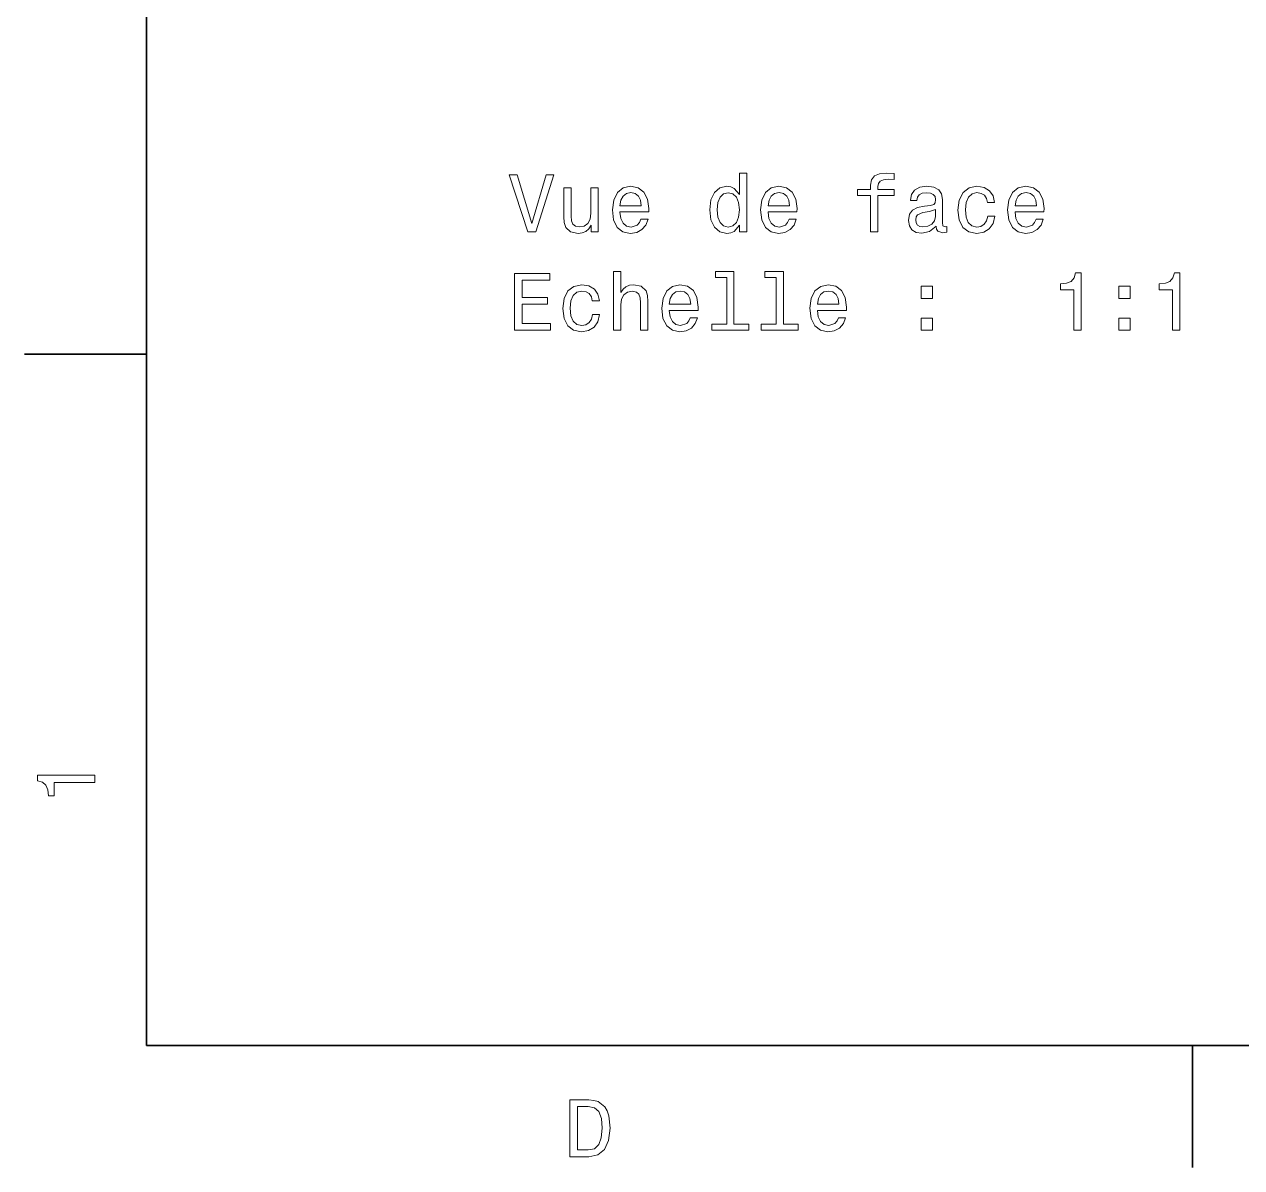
# Model space of a CAD drawing. Extents: x 0 to 297, y 0 to 210.
# Drawn here: x 2.5 to 77.3, y 2.5 to 72.8 of the extents above; entities that cross this region are included whole.
import ezdxf

# ---------------------------------------------------------------- set-up
doc = ezdxf.new("R2010")
doc.units = 0

msp = doc.modelspace()

# ---------------------------------------------------------------- linework, layer by layer
at = {"color": 7, "lineweight": 35}
for p, q in [((10, 200), (10, 10)), ((10, 52.5), (2.5, 52.5)), ((10, 10), (287, 10)), ((74.300003, 10), (74.300003, 2.5))]:
    msp.add_line(p, q, dxfattribs=at)
at = {"color": 7, "lineweight": 13}
for points in [[(46.450768, 60.421318), (46.450768, 60.002731), (46.894569, 60.002731), (46.894569, 63.623768), (46.455811, 63.623768), (46.455811, 62.297401), (46.117912, 62.680687), (45.91114, 62.771461), (45.67411, 62.806767), (45.245438, 62.705902), (44.912582, 62.423481), (44.695724, 61.969589), (44.620075, 61.35936), (44.695724, 60.74913), (44.912582, 60.290195), (45.245438, 60.002731), (45.67411, 59.90691), (45.91114, 59.942211), (46.122955, 60.03299)], [(54.509846, 62.241924), (54.509846, 60.002731), (54.953651, 60.002731), (54.953651, 62.241924), (55.962296, 62.241924), (55.962296, 62.620167), (54.953651, 62.620167), (54.953651, 62.786594), (54.988953, 62.988323), (55.10495, 63.124489), (55.301636, 63.205181), (55.584053, 63.235439), (55.962296, 63.215267), (55.962296, 63.598553), (55.483189, 63.623768), (55.049473, 63.578381), (54.74688, 63.442211), (54.565323, 63.205181), (54.509846, 62.867283), (54.509846, 62.620167), (53.697887, 62.620167), (53.697887, 62.241924)], [(34.563881, 63.507774), (33.686359, 60.527225), (32.783619, 63.507774), (32.304512, 63.507774), (33.434196, 60.002731), (33.938519, 60.002731), (35.042988, 63.507774)], [(37.766331, 62.710945), (37.322525, 62.710945), (37.322525, 61.147545), (37.272095, 60.784431), (37.125839, 60.522182), (36.898895, 60.360802), (36.601345, 60.310368), (36.364311, 60.350716), (36.213017, 60.471752), (36.127281, 60.678524), (36.107109, 60.971031), (36.107109, 62.710945), (35.663303, 62.710945), (35.663303, 60.930687), (35.678432, 60.572617), (35.774254, 60.275066), (36.066761, 60.002731), (36.535782, 59.90691), (36.787941, 59.942211), (37.004803, 60.03299), (37.191402, 60.189331), (37.342697, 60.416275), (37.342697, 60.002731), (37.766331, 60.002731)], [(39.102783, 61.228237), (40.877998, 61.228237), (40.883045, 61.435009), (40.802353, 62.01498), (40.580452, 62.448696), (40.227425, 62.710945), (39.758404, 62.806767), (39.299469, 62.705902), (38.946445, 62.423481), (38.719498, 61.964546), (38.638809, 61.35936), (38.714455, 60.739044), (38.941402, 60.285152), (39.289383, 60.002731), (39.743275, 59.90691), (40.136646, 59.972473), (40.459412, 60.14394), (40.696445, 60.416275), (40.832611, 60.779388), (40.393852, 60.779388), (40.303074, 60.57766), (40.171951, 60.426361), (39.798752, 60.305325), (39.511284, 60.360802), (39.294426, 60.537315), (39.153217, 60.824776), (39.102783, 61.213104)], [(39.102783, 61.601433), (39.15826, 61.949417), (39.294426, 62.206623), (39.501198, 62.362961), (39.773533, 62.418438), (40.040825, 62.362961), (40.247597, 62.206623), (40.37368, 61.949417), (40.419067, 61.601433)], [(45.74976, 62.408352), (46.042267, 62.337746), (46.264168, 62.14106), (46.395294, 61.813251), (46.445724, 61.35936), (46.395294, 60.900425), (46.264168, 60.572617), (46.042267, 60.370888), (45.74976, 60.305325), (45.472382, 60.370888), (45.260567, 60.572617), (45.119354, 60.905468), (45.073967, 61.35936), (45.119354, 61.808208), (45.260567, 62.136017), (45.472382, 62.337746)], [(48.210854, 61.228237), (49.986069, 61.228237), (49.991112, 61.435009), (49.910423, 62.01498), (49.688522, 62.448696), (49.335495, 62.710945), (48.866474, 62.806767), (48.407539, 62.705902), (48.054512, 62.423481), (47.827568, 61.964546), (47.746876, 61.35936), (47.822525, 60.739044), (48.049469, 60.285152), (48.397453, 60.002731), (48.851341, 59.90691), (49.244717, 59.972473), (49.567482, 60.14394), (49.804512, 60.416275), (49.940681, 60.779388), (49.501923, 60.779388), (49.41114, 60.57766), (49.280018, 60.426361), (48.906822, 60.305325), (48.619354, 60.360802), (48.402496, 60.537315), (48.261284, 60.824776), (48.210854, 61.213104)], [(48.210854, 61.601433), (48.266327, 61.949417), (48.402496, 62.206623), (48.609268, 62.362961), (48.881603, 62.418438), (49.148895, 62.362961), (49.355667, 62.206623), (49.481747, 61.949417), (49.527138, 61.601433)], [(58.539383, 60.355759), (58.539383, 60.340626), (58.564598, 60.169159), (58.640251, 60.048119), (58.957973, 59.952297), (59.20509, 59.992645), (59.20509, 60.335583), (59.099182, 60.320454), (58.957973, 60.386017), (58.932755, 60.587746), (58.932755, 61.989761), (58.872238, 62.347832), (58.695724, 62.599995), (58.388088, 62.751289), (57.954369, 62.806767), (57.530739, 62.746246), (57.21806, 62.574776), (57.021374, 62.307487), (56.955811, 61.95446), (56.955811, 61.924202), (57.354225, 61.924202), (57.389526, 62.136017), (57.500481, 62.287315), (57.682037, 62.37809), (57.93924, 62.413395), (58.186359, 62.38818), (58.362869, 62.312531), (58.468781, 62.181404), (58.504082, 61.999851), (58.48391, 61.788033), (58.403217, 61.682125), (58.201488, 61.631695), (57.823246, 61.591347), (57.389526, 61.500568), (57.081894, 61.339188), (56.900337, 61.087025), (56.84486, 60.713825), (56.895294, 60.380974), (57.051632, 60.133854), (57.303795, 59.977516), (57.651779, 59.922039), (58.120796, 60.027946)], [(61.691399, 61.813251), (62.130161, 61.813251), (62.039383, 62.216709), (61.822525, 62.534431), (61.484627, 62.731117), (61.045868, 62.806767), (60.561718, 62.705902), (60.193562, 62.423481), (59.961575, 61.964546), (59.880882, 61.349274), (59.956532, 60.739044), (60.183475, 60.285152), (60.541546, 60.002731), (61.030739, 59.90691), (61.464455, 59.982559), (61.802353, 60.194374), (62.03434, 60.527225), (62.135204, 60.971031), (61.711575, 60.971031), (61.635925, 60.68861), (61.494713, 60.476795), (61.292984, 60.345673), (61.045868, 60.305325), (60.738232, 60.370888), (60.516327, 60.572617), (60.380161, 60.900425), (60.33477, 61.364403), (60.380161, 61.818295), (60.52137, 62.146103), (60.748318, 62.347832), (61.045868, 62.418438), (61.308113, 62.373047), (61.504799, 62.257053), (61.635925, 62.065411)], [(63.390968, 61.228237), (65.166183, 61.228237), (65.171227, 61.435009), (65.09053, 62.01498), (64.868637, 62.448696), (64.51561, 62.710945), (64.046585, 62.806767), (63.587654, 62.705902), (63.234627, 62.423481), (63.007683, 61.964546), (62.926991, 61.35936), (63.00264, 60.739044), (63.229584, 60.285152), (63.577568, 60.002731), (64.031456, 59.90691), (64.424835, 59.972473), (64.747597, 60.14394), (64.984627, 60.416275), (65.120796, 60.779388), (64.682037, 60.779388), (64.591255, 60.57766), (64.460129, 60.426361), (64.086929, 60.305325), (63.799469, 60.360802), (63.582611, 60.537315), (63.441399, 60.824776), (63.390968, 61.213104)], [(63.390968, 61.601433), (63.446442, 61.949417), (63.582611, 62.206623), (63.789383, 62.362961), (64.061722, 62.418438), (64.32901, 62.362961), (64.535782, 62.206623), (64.661865, 61.949417), (64.707245, 61.601433)], [(58.488953, 60.950859), (58.428436, 60.68861), (58.267052, 60.486881), (58.024975, 60.355759), (57.727425, 60.310368), (57.535782, 60.335583), (57.399612, 60.416275), (57.313881, 60.557487), (57.288666, 60.754173), (57.308838, 60.930687), (57.389526, 61.056767), (57.712296, 61.197975), (58.120796, 61.258495), (58.488953, 61.379532)], [(32.627281, 53.955902), (34.846302, 53.955902), (34.846302, 54.379532), (33.091255, 54.379532), (33.091255, 55.564693), (34.654659, 55.564693), (34.654659, 55.98328), (33.091255, 55.98328), (33.091255, 57.032272), (34.805954, 57.032272), (34.805954, 57.455902), (32.627281, 57.455902)], [(38.714455, 53.955902), (39.15826, 53.955902), (39.15826, 55.519302), (39.203648, 55.877373), (39.349903, 56.139618), (39.576847, 56.301003), (39.87944, 56.361523), (40.121517, 56.311089), (40.272812, 56.174923), (40.348461, 55.947975), (40.37368, 55.645382), (40.37368, 53.955902), (40.817482, 53.955902), (40.817482, 55.73616), (40.79731, 56.094231), (40.706532, 56.391781), (40.408981, 56.664116), (39.945004, 56.759937), (39.692841, 56.724632), (39.475983, 56.628815), (39.294426, 56.477516), (39.15826, 56.270744), (39.15826, 57.576939), (38.714455, 57.576939)], [(45.669067, 57.203739), (45.669067, 54.329102), (44.756241, 54.329102), (44.756241, 53.955902), (47.020653, 53.955902), (47.020653, 54.329102), (46.112869, 54.329102), (46.112869, 57.576939), (44.973103, 57.576939), (44.973103, 57.203739)], [(48.70509, 57.203739), (48.70509, 54.329102), (47.792267, 54.329102), (47.792267, 53.955902), (50.056675, 53.955902), (50.056675, 54.329102), (49.148895, 54.329102), (49.148895, 57.576939), (48.009125, 57.576939), (48.009125, 57.203739)], [(66.991837, 53.955902), (67.45076, 53.955902), (67.45076, 57.481117), (67.107826, 57.481117), (67.017044, 57.173481), (66.835495, 56.966709), (66.558113, 56.845673), (66.174828, 56.805325), (66.174828, 56.447258), (66.991837, 56.447258)], [(73.063873, 53.955902), (73.522812, 53.955902), (73.522812, 57.481117), (73.179871, 57.481117), (73.089096, 57.173481), (72.907532, 56.966709), (72.630157, 56.845673), (72.246872, 56.805325), (72.246872, 56.447258), (73.063873, 56.447258)], [(37.403217, 55.766422), (37.841976, 55.766422), (37.751198, 56.16988), (37.53434, 56.487602), (37.196445, 56.684288), (36.757683, 56.759937), (36.273533, 56.659073), (35.90538, 56.376652), (35.673389, 55.917717), (35.592697, 55.302444), (35.668346, 54.692215), (35.89529, 54.238323), (36.253361, 53.955902), (36.742554, 53.860081), (37.17627, 53.93573), (37.514168, 54.147545), (37.746155, 54.480396), (37.847023, 54.924202), (37.423389, 54.924202), (37.34774, 54.641781), (37.206532, 54.429966), (37.004803, 54.298843), (36.757683, 54.258495), (36.450047, 54.324059), (36.228146, 54.525787), (36.091976, 54.853596), (36.046589, 55.317574), (36.091976, 55.771465), (36.233189, 56.099274), (36.460133, 56.301003), (36.757683, 56.371609), (37.019932, 56.326218), (37.216618, 56.210224), (37.34774, 56.018581)], [(42.138809, 55.181408), (43.914024, 55.181408), (43.919067, 55.38818), (43.838375, 55.968151), (43.616474, 56.401867), (43.263447, 56.664116), (42.794426, 56.759937), (42.335495, 56.659073), (41.982468, 56.376652), (41.755524, 55.917717), (41.674831, 55.312531), (41.750481, 54.692215), (41.977425, 54.238323), (42.325409, 53.955902), (42.779297, 53.860081), (43.172668, 53.925644), (43.495438, 54.097111), (43.732468, 54.369446), (43.868637, 54.732559), (43.429874, 54.732559), (43.339096, 54.53083), (43.20797, 54.379532), (42.834774, 54.258495), (42.54731, 54.313972), (42.330452, 54.490486), (42.18924, 54.777946), (42.138809, 55.166275)], [(42.138809, 55.554604), (42.194283, 55.902588), (42.330452, 56.159794), (42.537224, 56.316132), (42.809555, 56.371609), (43.076847, 56.316132), (43.283623, 56.159794), (43.409702, 55.902588), (43.45509, 55.554604)], [(51.24688, 55.181408), (53.022095, 55.181408), (53.027138, 55.38818), (52.946445, 55.968151), (52.724541, 56.401867), (52.371517, 56.664116), (51.902496, 56.759937), (51.443565, 56.659073), (51.090538, 56.376652), (50.863594, 55.917717), (50.782898, 55.312531), (50.858551, 54.692215), (51.085495, 54.238323), (51.433479, 53.955902), (51.887367, 53.860081), (52.280739, 53.925644), (52.603508, 54.097111), (52.840538, 54.369446), (52.976704, 54.732559), (52.537941, 54.732559), (52.447166, 54.53083), (52.31604, 54.379532), (51.942841, 54.258495), (51.65538, 54.313972), (51.438522, 54.490486), (51.29731, 54.777946), (51.24688, 55.166275)], [(51.24688, 55.554604), (51.302353, 55.902588), (51.438522, 56.159794), (51.645294, 56.316132), (51.917625, 56.371609), (52.184917, 56.316132), (52.391689, 56.159794), (52.517769, 55.902588), (52.56316, 55.554604)], [(57.62656, 55.912674), (58.322525, 55.912674), (58.322525, 56.664116), (57.62656, 56.664116)], [(69.770645, 55.912674), (70.466614, 55.912674), (70.466614, 56.664116), (69.770645, 56.664116)], [(57.62656, 53.955902), (58.322525, 53.955902), (58.322525, 54.707344), (57.62656, 54.707344)], [(69.770645, 53.955902), (70.466614, 53.955902), (70.466614, 54.707344), (69.770645, 54.707344)], [(6.833213, 26.159222), (6.833213, 26.618156), (3.307997, 26.618156), (3.307997, 26.275217), (3.615634, 26.184439), (3.822406, 26.002882), (3.943444, 25.725506), (3.98379, 25.34222), (4.341859, 25.34222), (4.341859, 26.159222)], [(37.194958, 6.666787), (36.029972, 6.666787), (36.029972, 3.166787), (37.194958, 3.166787), (37.744667, 3.277738), (38.153168, 3.615634), (38.405331, 4.165346), (38.496109, 4.916787), (38.415417, 5.683357), (38.314552, 5.985951), (38.173344, 6.228026), (37.764839, 6.555836), (37.497551, 6.636527)], [(37.159653, 6.248199), (37.542938, 6.17255), (37.805187, 5.940562), (37.961525, 5.527017), (38.011959, 4.916787), (37.956482, 4.326729), (37.800144, 3.913184), (37.532852, 3.666066), (37.159653, 3.585375), (36.498989, 3.585375), (36.498989, 6.248199)]]:
    msp.add_lwpolyline(points, close=True, dxfattribs=at)

doc.saveas('drawing.dxf')
